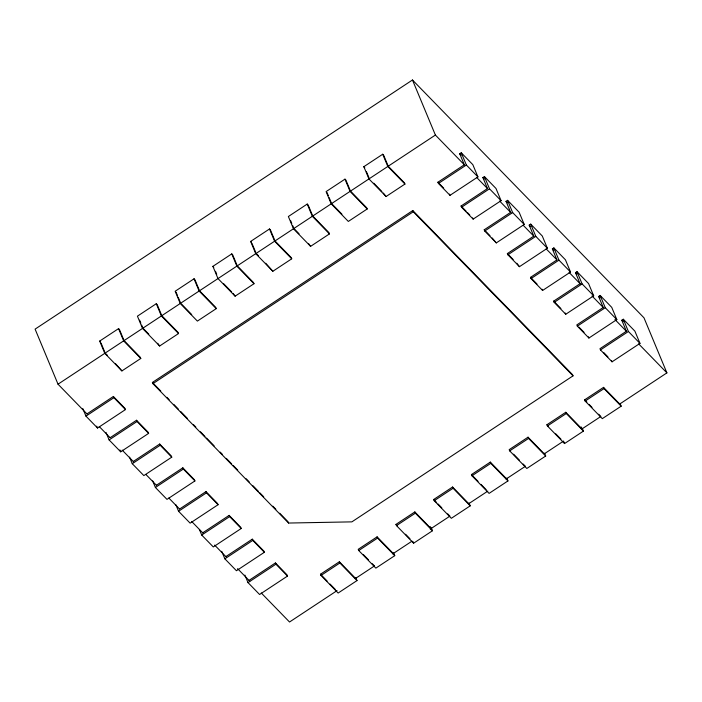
<?xml version="1.0" encoding="UTF-8"?>
<svg xmlns="http://www.w3.org/2000/svg" width="702" height="702" viewBox="0 0 702 702"><rect width="100%" height="100%" fill="white"/><g stroke="black" fill="none" stroke-linecap="round" stroke-linejoin="round"><path stroke-width="1.05" d="M619.383 404.247L666.9 372.876L643.98 317.804L412.469 79.993L35.1 329.124L58.02 384.196L87.057 414.022M99.684 341.084L118.55 328.633L119.48 329.58L124.061 340.593L140.268 357.239L140.777 358.468L121.911 370.919L104.773 353.325L99.684 341.084L100.605 342.041M156.292 303.712L137.425 316.172L142.515 328.413L159.644 346.007L178.519 333.555L178.01 332.327L161.802 315.681L157.213 304.668L156.292 303.712L161.381 315.953L178.519 333.555M194.024 278.799L175.158 291.26L180.256 303.492L197.385 321.095L216.251 308.634L215.742 307.415L199.535 290.768L194.954 279.756L194.024 278.799L199.122 291.04L216.251 308.634M212.899 266.348L231.765 253.887L232.687 254.844L237.276 265.856L253.483 282.502L253.992 283.722L235.117 296.183L217.989 278.58L212.899 266.348L213.82 267.295M250.632 241.435L269.498 228.975L270.428 229.923L275.008 240.944L291.216 257.59L291.725 258.81L272.859 271.27L255.73 253.668L250.632 241.435L251.562 242.383M307.239 204.063L288.373 216.514L293.462 228.755L310.591 246.358L329.466 233.898L328.957 232.678L312.75 216.023L308.16 205.01L307.239 204.063L312.329 216.295L329.466 233.898M344.972 179.15L326.105 191.602L331.204 203.843L348.332 221.437L367.199 208.985L366.69 207.757L350.482 191.111L345.902 180.098L344.972 179.15L350.07 191.383L367.199 208.985M363.847 166.69L382.713 154.238L383.643 155.186L388.224 166.198L404.431 182.845L404.94 184.073L386.074 196.525L368.936 178.931L363.847 166.69L364.768 167.646M58.02 384.196L104.624 353.431M104.773 353.325L123.649 340.865L118.55 328.633M123.815 340.76L199.122 291.04M199.649 290.689L236.855 266.128L231.765 253.887M237.118 265.961L350.07 191.383M350.421 191.155L435.398 135.056L412.469 79.993M459.749 153.773L461.258 152.773L472.832 164.663L477.93 176.904L450 195.34L438.425 183.45L437.916 182.222L464.329 164.786L459.749 153.773L461.196 155.256M86.96 413.917L113.373 396.481L124.956 408.371L125.465 409.591L97.534 428.027L85.96 416.137L82.827 408.608M85.96 416.137L113.882 397.701L113.373 396.481M438.425 183.45L466.356 165.014L461.258 152.773M152.395 382.441L412.785 210.539L572.525 374.631L573.034 375.851L351.869 521.867L288.583 523.043L152.904 383.661L152.395 382.441L160.784 391.049M152.904 383.661L413.294 211.758L412.785 210.539M482.897 177.553L484.406 176.553L495.981 188.452L501.079 200.684L473.148 219.121L461.574 207.23L461.065 206.011L487.486 188.566L482.897 177.553L484.345 179.036M110.109 437.706L136.53 420.261L148.104 432.151L148.613 433.38L120.683 451.816L109.108 439.926L105.976 432.388M109.108 439.926L137.039 421.49L136.53 420.261M461.574 207.23L489.505 188.794L484.406 176.553M506.045 201.334L507.564 200.342L519.138 212.232L524.227 224.464L496.305 242.901L484.731 231.011L484.222 229.791L510.635 212.346L506.045 201.334L507.493 202.825M133.266 461.486L159.679 444.041L171.253 455.931L171.762 457.16L143.84 475.596L132.266 463.706L129.519 457.116M132.266 463.706L160.188 445.27L159.679 444.041M484.731 231.011L512.653 212.574L507.564 200.342M529.203 225.114L530.712 224.122L542.286 236.012L547.376 248.245L519.454 266.681L507.879 254.791L507.37 253.571L533.783 236.126L529.203 225.114L530.651 226.606M156.414 485.266L182.827 467.822L194.401 479.72L194.91 480.94L166.988 499.376L155.414 487.486L152.667 480.896M155.414 487.486L183.336 469.05L182.827 467.822M507.879 254.791L535.802 236.355L530.712 224.122M552.351 248.903L553.86 247.903L565.435 259.793L570.533 272.034L542.602 290.47L531.028 278.571L530.519 277.351L556.932 259.915L552.351 248.903L553.799 250.386M179.563 509.047L205.976 491.611L217.55 503.501L218.068 504.72L190.137 523.157L178.562 511.267L175.816 504.677M178.562 511.267L206.485 492.83L205.976 491.611M531.028 278.571L558.95 260.144L553.86 247.903M575.5 272.683L577.009 271.683L588.583 283.573L593.681 295.814L565.751 314.25L554.176 302.36L553.667 301.132L580.089 283.696L575.5 272.683L576.947 274.166M202.711 532.827L229.133 515.391L240.707 527.281L241.216 528.501L213.285 546.937L201.711 535.047L199.359 529.405M201.711 535.047L229.642 516.611L229.133 515.391M554.176 302.36L582.107 283.924L577.009 271.683M598.648 296.463L600.157 295.463L611.74 307.353L616.83 319.594L588.908 338.031L577.334 326.14L576.816 324.912L603.237 307.476L598.648 296.463L600.096 297.946M225.86 556.607L252.281 539.171L263.855 551.061L264.364 552.29L236.442 570.726L224.859 558.827L221.727 551.298M224.859 558.827L252.79 540.391L252.281 539.171M577.334 326.14L605.256 307.704L600.157 295.463M621.805 320.244L623.315 319.243L634.889 331.142L639.978 343.375L612.056 361.811L600.482 349.921L599.973 348.701L626.386 331.256L621.805 320.244L623.253 321.727M249.017 580.396L275.43 562.951L287.004 574.841L287.513 576.07L259.591 594.506L248.017 582.616L244.875 575.078M248.017 582.616L275.939 564.18L275.43 562.951M600.482 349.921L628.404 331.484L623.315 319.243M355.826 577.764L357.002 580.589L338.136 593.041L321.007 575.447L320.498 574.218L339.364 561.767L355.572 578.413M393.304 553.501L377.097 536.854L358.231 549.306L358.74 550.535L375.868 568.129L394.743 555.677L393.568 552.851M431.3 527.939L432.476 530.756L413.61 543.216L396.481 525.622L395.972 524.394L414.838 511.933L431.046 528.588L430.212 526.579M469.041 503.027L470.217 505.844L451.342 518.304L434.213 500.702L433.704 499.482L452.571 487.021L468.778 503.667M506.774 478.106L507.95 480.931L489.083 493.392L471.955 475.789L471.446 474.57L490.312 462.109L506.519 478.755M544.252 453.843L528.044 437.197L509.178 449.657L509.687 450.877L526.825 468.48L545.691 456.019L544.515 453.194M582.248 428.281L583.423 431.107L564.557 443.559L547.428 425.965L546.919 424.736L565.786 412.285L581.993 428.931L581.159 426.93M619.989 403.369L621.165 406.195L602.298 418.646L585.161 401.053L584.652 399.824L603.527 387.372L619.726 404.019M321.007 575.447L339.873 562.986L339.364 561.767M358.74 550.535L377.606 538.074L377.097 536.854M396.481 525.622L415.347 513.162L414.838 511.933M434.213 500.702L453.08 488.25L452.571 487.021M471.955 475.789L490.821 463.338L490.312 462.109M509.687 450.877L528.562 438.425L528.044 437.197M547.428 425.965L566.295 413.504L565.786 412.285M585.161 401.053L604.036 388.592L603.527 387.372M337.039 590.645L289.531 622.007L261.258 592.971M355.317 578.58L374.508 565.909M392.778 553.843L411.969 541.181M430.247 529.115L449.429 516.444M468.62 503.782L487.811 491.11M506.081 479.045L525.271 466.374M544.462 453.711L563.645 441.04M581.923 428.975L600.201 416.909M466.356 165.014L477.93 176.904M489.505 188.794L501.079 200.684M512.653 212.574L524.227 224.464M535.802 236.355L547.376 248.245M558.95 260.144L570.533 272.034M582.107 283.924L593.681 295.814M605.256 307.704L616.83 319.594M628.404 331.484L639.978 343.375M435.398 135.056L464.426 164.882M476.649 177.439L487.346 188.426M499.578 200.991L511.038 212.759M523.262 225.316L533.959 236.311M546.182 248.868L556.879 259.854M569.103 272.411L580.563 284.187M592.023 295.954L603.483 307.73M614.943 319.507L626.403 331.274M638.627 343.84L666.9 372.876M437.916 182.222L443.708 188.171M461.065 206.011L466.128 211.205M467.576 212.697L469.752 214.926M484.222 229.791L490.005 235.732M492.172 237.96L496.305 242.901M507.37 253.571L513.153 259.512M516.777 263.232L519.454 266.681M530.519 277.351L537.03 284.038M553.667 301.132L560.907 308.564M578.992 327.141L584.055 332.344M603.588 352.413L607.932 356.87M404.94 184.073L387.811 166.471L382.713 154.238M604.036 388.592L621.165 406.195M413.294 211.758L573.034 375.851M373.771 183.196L381.879 191.523M383.353 193.032L386.074 196.525M584.652 399.824L586.863 402.097M589.075 404.37L592.023 407.397M598.648 414.206L600.859 416.47M566.295 413.504L583.423 431.107M331.616 203.571L341.927 214.163M546.919 424.736L548.394 426.254M555.756 433.818L560.916 439.119M528.562 438.425L545.691 456.019M299.034 233.784L293.884 228.483L292.629 225.482M308.617 243.62L310.591 246.358M513.601 454.194L519.489 460.249M523.174 464.031L525.386 466.303M291.725 258.81L274.596 241.216L269.498 228.975M490.821 463.338L507.95 480.931M256.142 253.396L258.354 255.668M265.716 263.232L272.859 271.27M471.446 474.57L478.071 481.379M481.019 484.406L486.179 489.698M236.855 266.128L253.992 283.722M453.08 488.25L470.217 505.844M223.561 283.608L231.669 291.927M233.134 293.445L235.117 296.183M433.704 499.482L436.653 502.509M438.127 504.018L441.812 507.8M447.7 513.855L449.912 516.128M415.347 513.162L432.476 530.756M181.406 303.984L191.716 314.575M395.972 524.394L397.437 525.912M405.545 534.231L409.968 538.767M377.606 538.074L394.743 555.677M148.824 334.187L142.927 328.141L141.681 325.131M157.66 343.269L159.644 346.007M363.39 554.606L368.541 559.898M372.227 563.688L374.438 565.952M123.649 340.865L140.777 358.468M339.873 562.986L357.002 580.589M166.883 397.314L169.164 399.666M173.745 404.361L178.317 409.064M180.598 411.407L187.46 418.453M193.559 424.719L195.849 427.07M200.421 431.765L204.993 436.468M206.52 438.03L214.136 445.867M220.235 452.123L222.525 454.475M226.334 458.388L231.669 463.873M233.196 465.435L237.767 470.138M246.156 478.746L249.201 481.879M253.01 485.793L258.345 491.277M259.872 492.848L263.689 496.762M272.832 506.16L275.877 509.283M279.694 513.206L288.074 521.814L288.583 523.043M105.932 353.808L107.406 355.317M115.505 363.645L121.911 370.919M320.498 574.218L327.123 581.028M330.072 584.055L335.223 589.355M113.882 397.701L125.465 409.591M137.039 421.49L148.613 433.38M160.188 445.27L171.762 457.16M183.336 469.05L194.91 480.94M206.485 492.83L218.068 504.72M229.642 516.611L241.216 528.501M252.79 540.391L264.364 552.29M275.939 564.18L287.513 576.07M99.28 426.579L109.977 437.565M122.201 450.122L133.661 461.898M145.884 474.455L156.581 485.442M168.805 497.999L179.501 508.985M191.734 521.542L203.194 533.318M214.654 545.094L226.114 556.861M237.574 568.638L249.798 581.195M611.547 360.591L612.056 361.811M588.399 336.802L588.908 338.031M565.242 313.022L565.751 314.25M542.093 289.242L542.602 290.47M472.639 217.901L473.148 219.121M563.776 441.681L564.557 443.559M449.491 194.112L450 195.34M366.435 171.648L368.936 177.659M327.035 192.559L328.282 195.56M329.115 197.56L331.204 202.571M290.549 220.472L291.795 223.473M412.829 541.339L413.61 543.216M251.974 243.383L255.73 252.395M215.488 271.305L216.742 274.307M176.088 292.207L177.334 295.217M178.168 297.218L180.256 302.22M139.601 320.13L140.848 323.131M101.027 343.041L104.773 352.053M119.902 449.929L120.683 451.816M96.753 426.149L97.534 428.027"/></g></svg>
